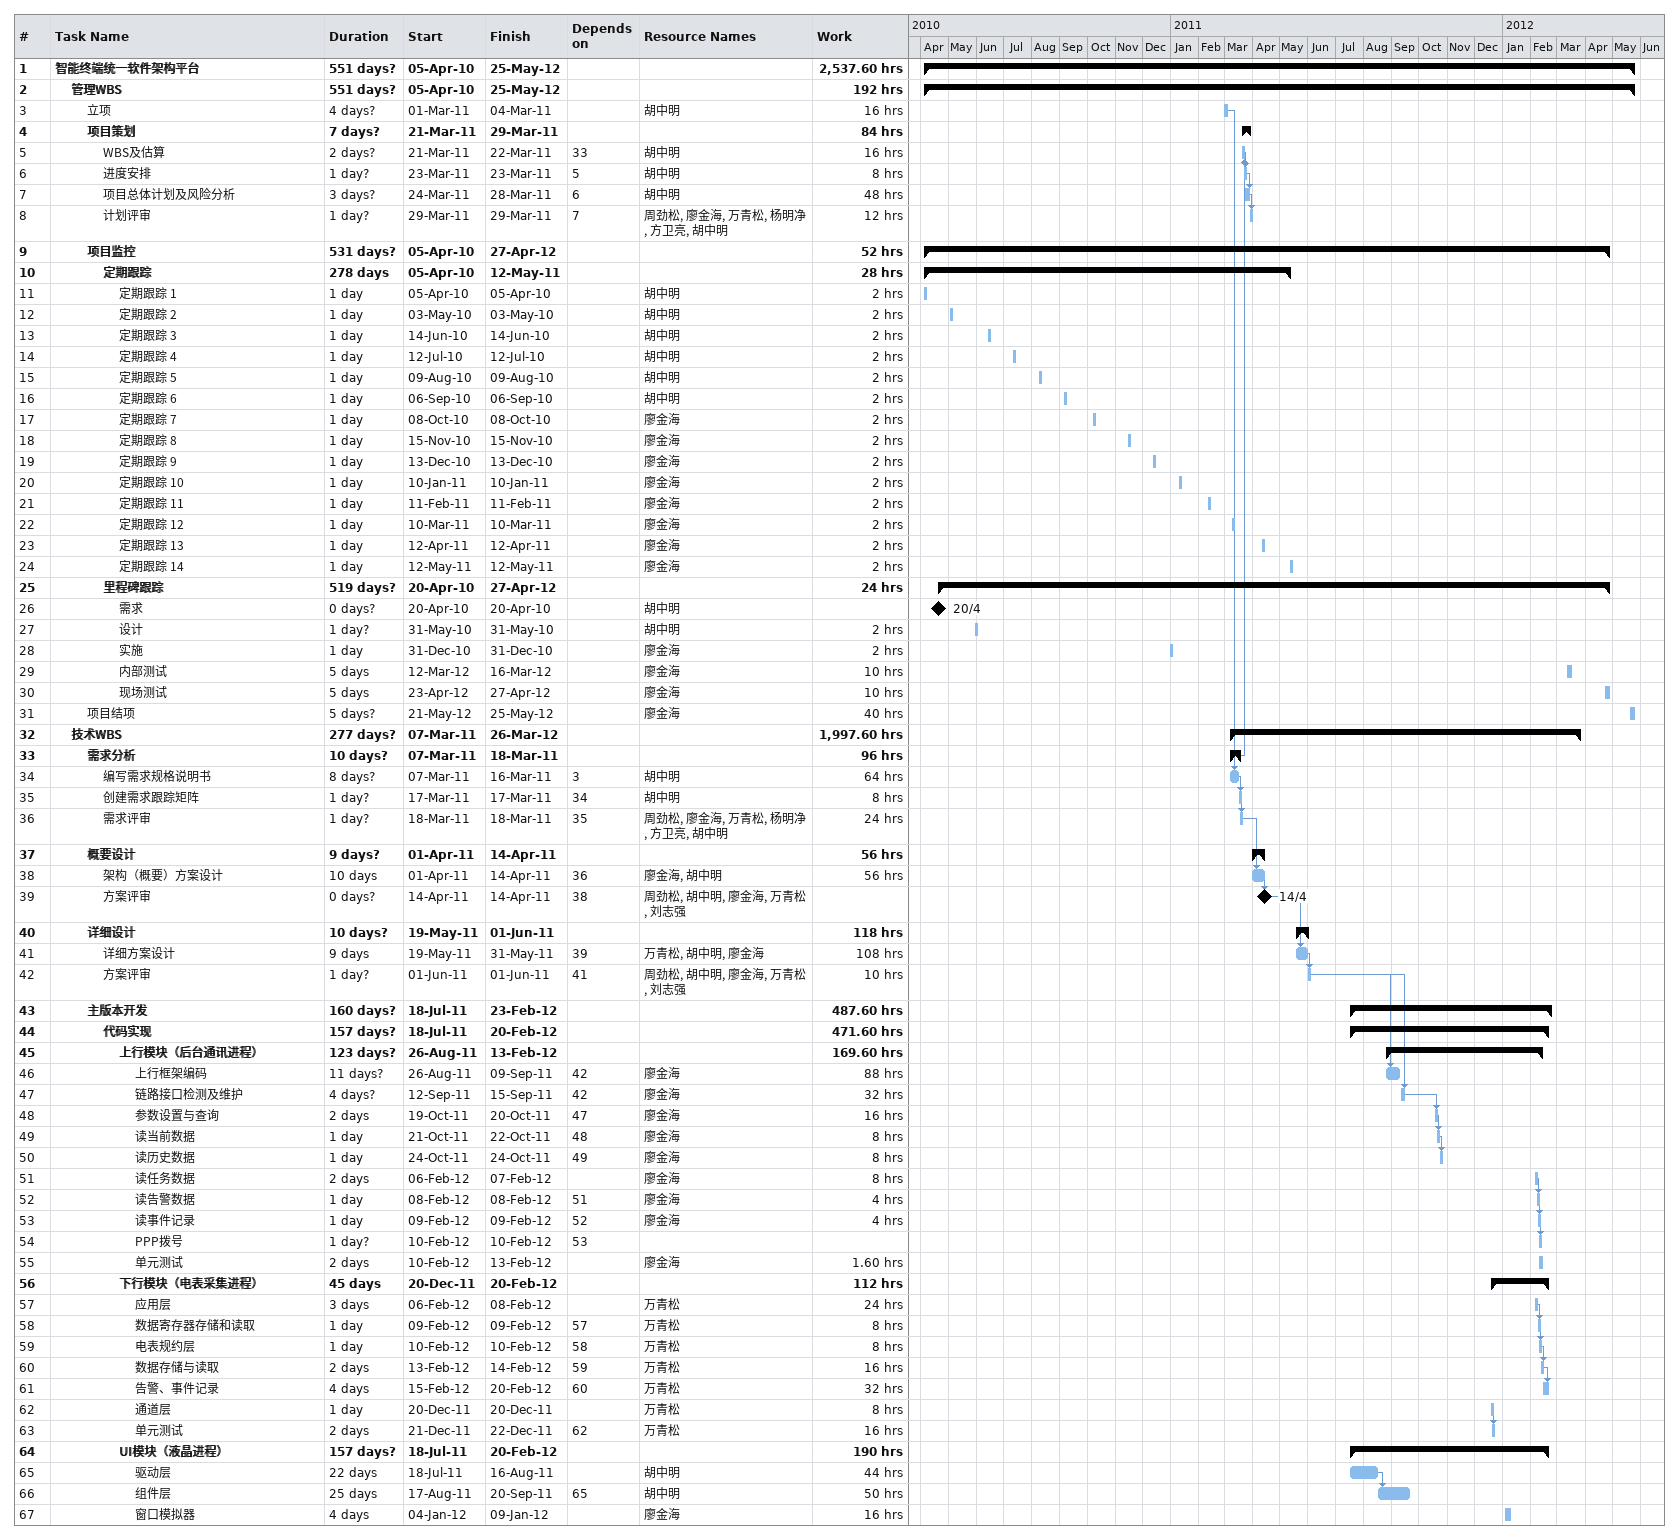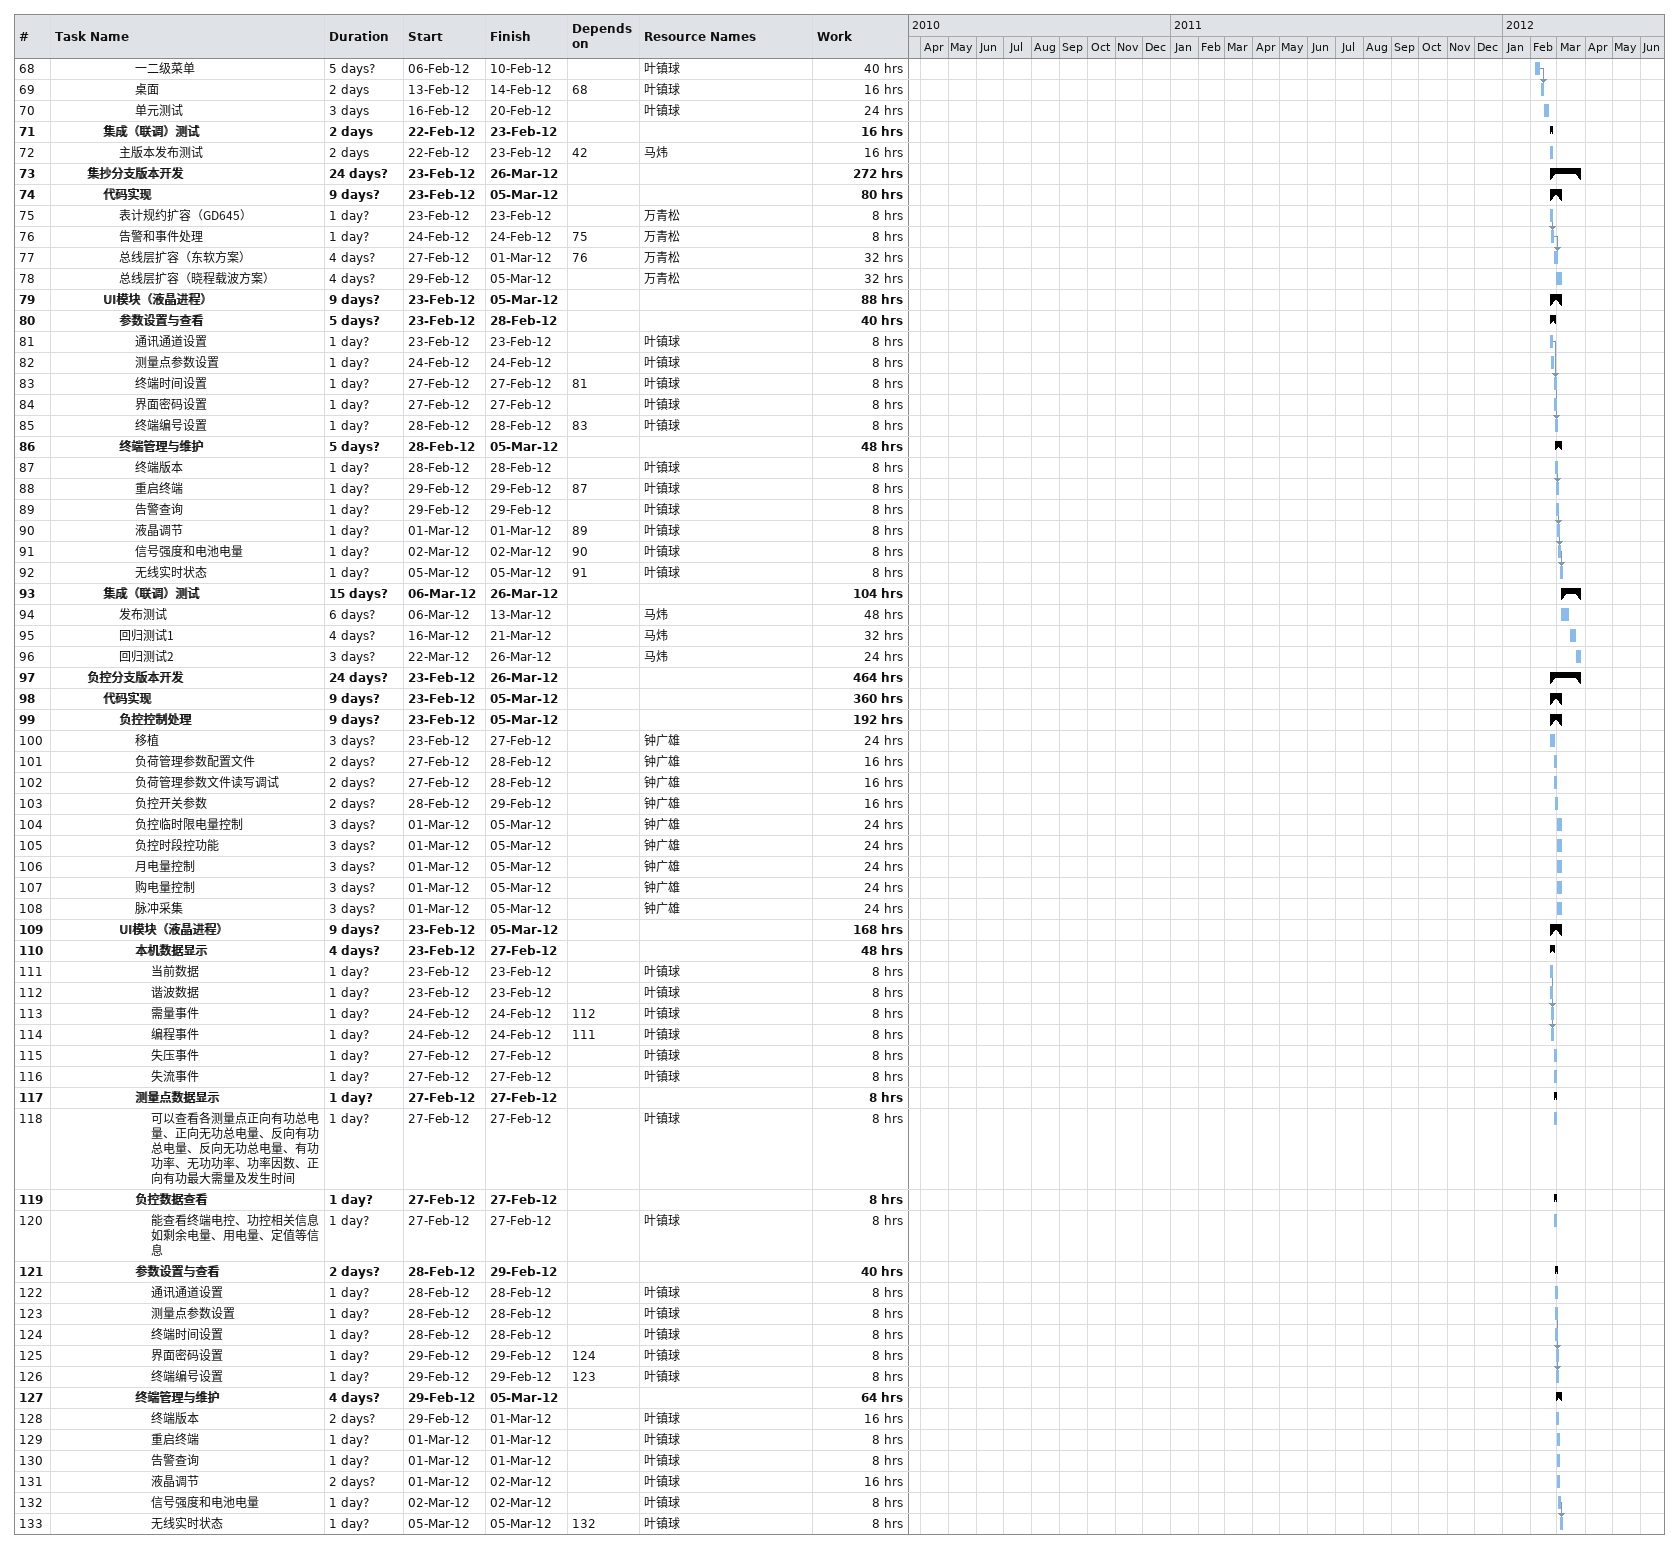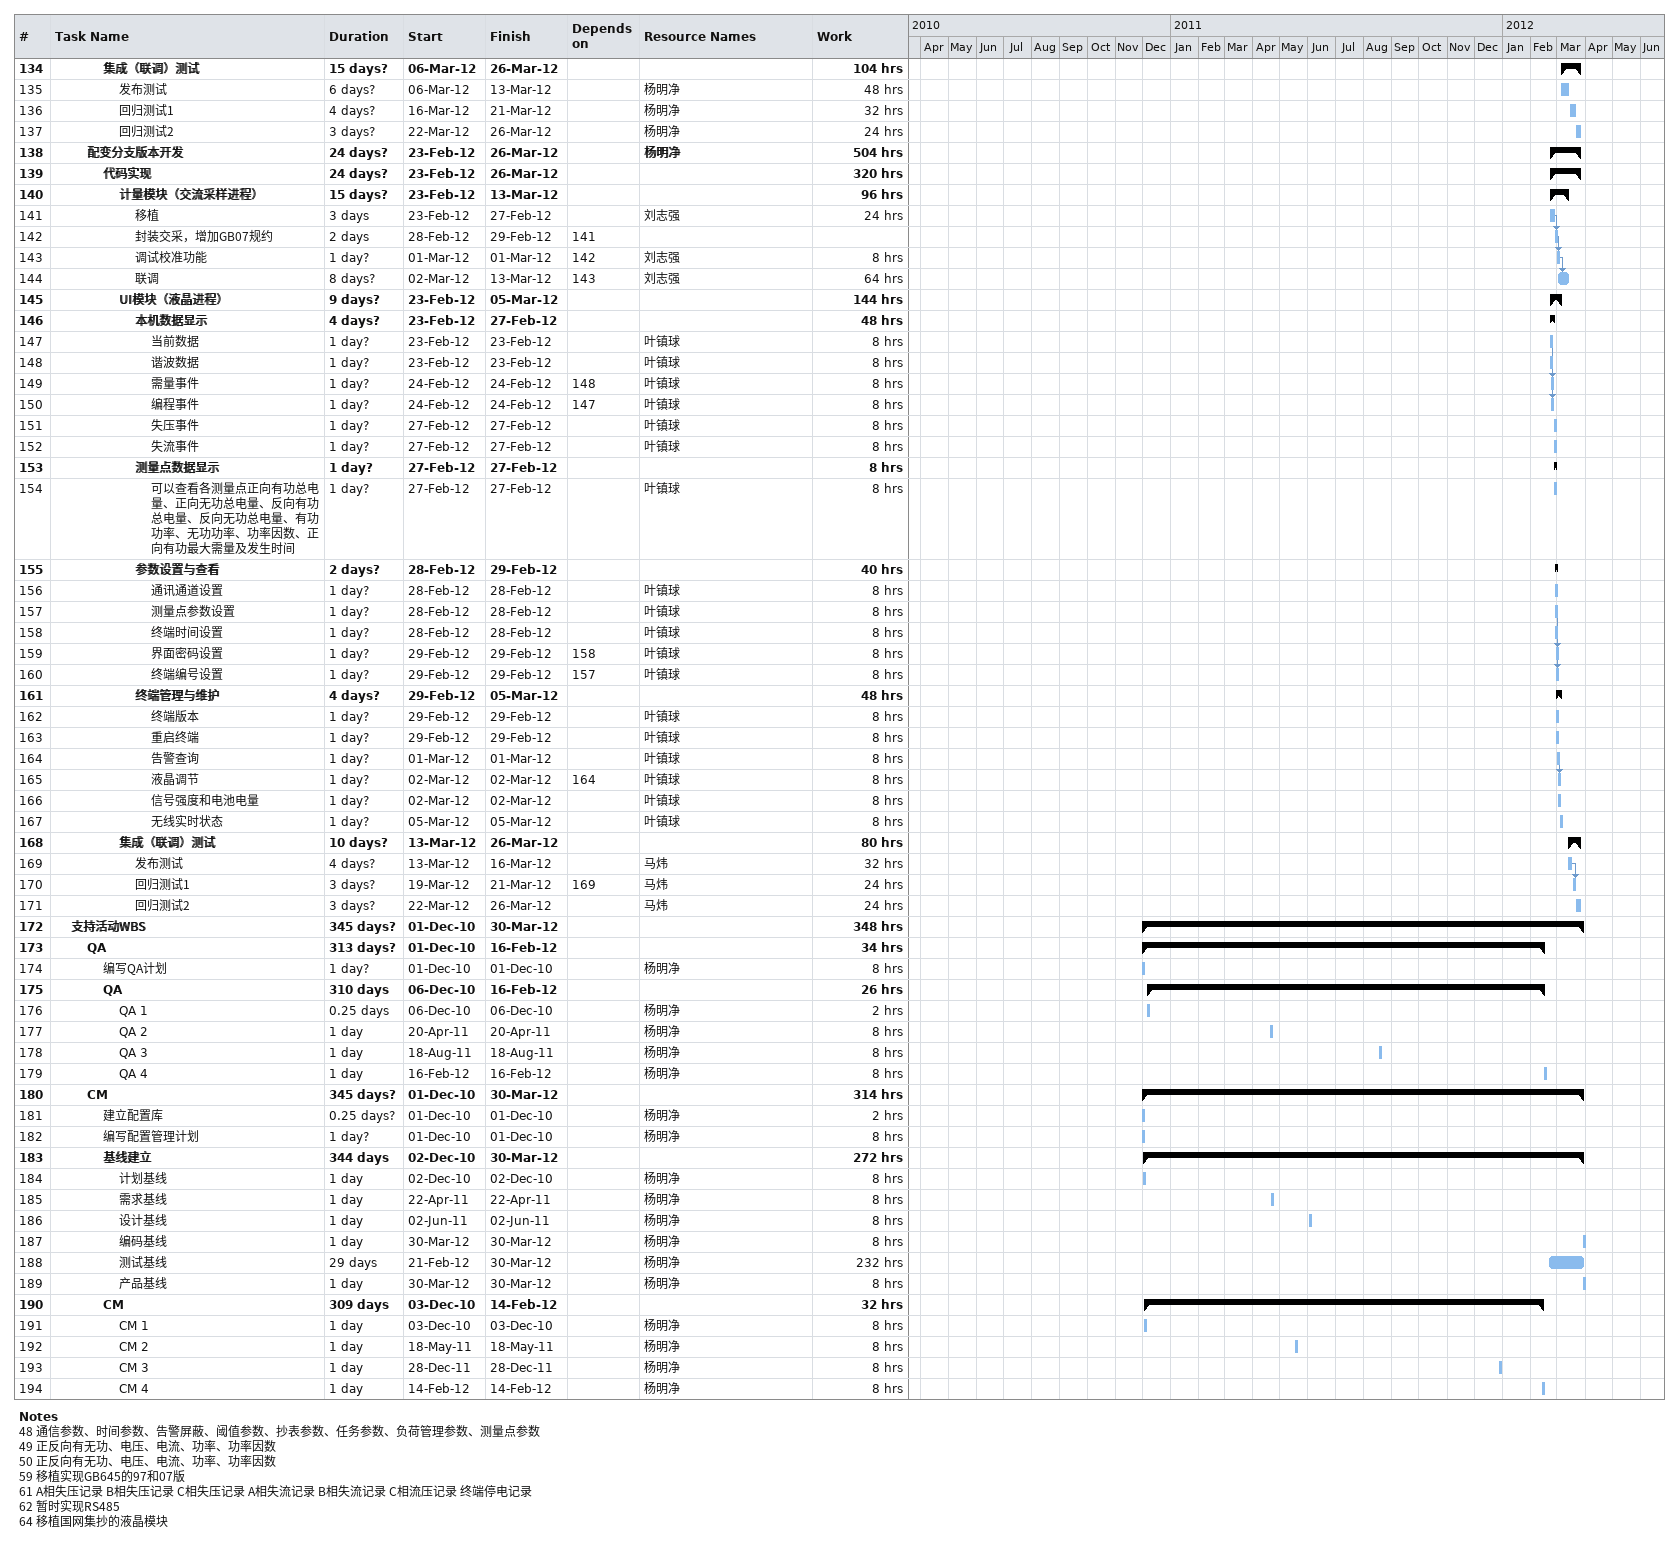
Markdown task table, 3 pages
| ID | Level | Task | Duration | Start | Finish | Predecessors | Resources | Work (h) |
|---|---|---|---|---|---|---|---|---|
| 1 | 1 | **智能终端统一软件架构平台** | 551d? | 2010-04-05 | 2012-05-25 |  |  | 2537.60 |
| 2 | 2 | **管理WBS** | 551d? | 2010-04-05 | 2012-05-25 |  |  | 192 |
| 3 | 3 | 立项 | 4d? | 2011-03-01 | 2011-03-04 |  | 胡中明 | 16 |
| 4 | 3 | **项目策划** | 7d? | 2011-03-21 | 2011-03-29 |  |  | 84 |
| 5 | 4 | WBS及估算 | 2d? | 2011-03-21 | 2011-03-22 | 33 | 胡中明 | 16 |
| 6 | 4 | 进度安排 | 1d? | 2011-03-23 | 2011-03-23 | 5 | 胡中明 | 8 |
| 7 | 4 | 项目总体计划及风险分析 | 3d? | 2011-03-24 | 2011-03-28 | 6 | 胡中明 | 48 |
| 8 | 4 | 计划评审 | 1d? | 2011-03-29 | 2011-03-29 | 7 | 周劲松, 廖金海, 万青松, 杨明净, 方卫亮, 胡中明 | 12 |
| 9 | 3 | **项目监控** | 531d? | 2010-04-05 | 2012-04-27 |  |  | 52 |
| 10 | 4 | **定期跟踪** | 278d | 2010-04-05 | 2011-05-12 |  |  | 28 |
| 11 | 5 | 定期跟踪 1 | 1d | 2010-04-05 | 2010-04-05 |  | 胡中明 | 2 |
| 12 | 5 | 定期跟踪 2 | 1d | 2010-05-03 | 2010-05-03 |  | 胡中明 | 2 |
| 13 | 5 | 定期跟踪 3 | 1d | 2010-06-14 | 2010-06-14 |  | 胡中明 | 2 |
| 14 | 5 | 定期跟踪 4 | 1d | 2010-07-12 | 2010-07-12 |  | 胡中明 | 2 |
| 15 | 5 | 定期跟踪 5 | 1d | 2010-08-09 | 2010-08-09 |  | 胡中明 | 2 |
| 16 | 5 | 定期跟踪 6 | 1d | 2010-09-06 | 2010-09-06 |  | 胡中明 | 2 |
| 17 | 5 | 定期跟踪 7 | 1d | 2010-10-08 | 2010-10-08 |  | 廖金海 | 2 |
| 18 | 5 | 定期跟踪 8 | 1d | 2010-11-15 | 2010-11-15 |  | 廖金海 | 2 |
| 19 | 5 | 定期跟踪 9 | 1d | 2010-12-13 | 2010-12-13 |  | 廖金海 | 2 |
| 20 | 5 | 定期跟踪 10 | 1d | 2011-01-10 | 2011-01-10 |  | 廖金海 | 2 |
| 21 | 5 | 定期跟踪 11 | 1d | 2011-02-11 | 2011-02-11 |  | 廖金海 | 2 |
| 22 | 5 | 定期跟踪 12 | 1d | 2011-03-10 | 2011-03-10 |  | 廖金海 | 2 |
| 23 | 5 | 定期跟踪 13 | 1d | 2011-04-12 | 2011-04-12 |  | 廖金海 | 2 |
| 24 | 5 | 定期跟踪 14 | 1d | 2011-05-12 | 2011-05-12 |  | 廖金海 | 2 |
| 25 | 4 | **里程碑跟踪** | 519d? | 2010-04-20 | 2012-04-27 |  |  | 24 |
| 26 | 5 | 需求 | 0d? | 2010-04-20 | 2010-04-20 |  | 胡中明 |  |
| 27 | 5 | 设计 | 1d? | 2010-05-31 | 2010-05-31 |  | 胡中明 | 2 |
| 28 | 5 | 实施 | 1d | 2010-12-31 | 2010-12-31 |  | 廖金海 | 2 |
| 29 | 5 | 内部测试 | 5d | 2012-03-12 | 2012-03-16 |  | 廖金海 | 10 |
| 30 | 5 | 现场测试 | 5d | 2012-04-23 | 2012-04-27 |  | 廖金海 | 10 |
| 31 | 3 | 项目结项 | 5d? | 2012-05-21 | 2012-05-25 |  | 廖金海 | 40 |
| 32 | 2 | **技术WBS** | 277d? | 2011-03-07 | 2012-03-26 |  |  | 1997.60 |
| 33 | 3 | **需求分析** | 10d? | 2011-03-07 | 2011-03-18 |  |  | 96 |
| 34 | 4 | 编写需求规格说明书 | 8d? | 2011-03-07 | 2011-03-16 | 3 | 胡中明 | 64 |
| 35 | 4 | 创建需求跟踪矩阵 | 1d? | 2011-03-17 | 2011-03-17 | 34 | 胡中明 | 8 |
| 36 | 4 | 需求评审 | 1d? | 2011-03-18 | 2011-03-18 | 35 | 周劲松, 廖金海, 万青松, 杨明净, 方卫亮, 胡中明 | 24 |
| 37 | 3 | **概要设计** | 9d? | 2011-04-01 | 2011-04-14 |  |  | 56 |
| 38 | 4 | 架构（概要）方案设计 | 10d | 2011-04-01 | 2011-04-14 | 36 | 廖金海, 胡中明 | 56 |
| 39 | 4 | 方案评审 | 0d? | 2011-04-14 | 2011-04-14 | 38 | 周劲松, 胡中明, 廖金海, 万青松, 刘志强 |  |
| 40 | 3 | **详细设计** | 10d? | 2011-05-19 | 2011-06-01 |  |  | 118 |
| 41 | 4 | 详细方案设计 | 9d | 2011-05-19 | 2011-05-31 | 39 | 万青松, 胡中明, 廖金海 | 108 |
| 42 | 4 | 方案评审 | 1d? | 2011-06-01 | 2011-06-01 | 41 | 周劲松, 胡中明, 廖金海, 万青松, 刘志强 | 10 |
| 43 | 3 | **主版本开发** | 160d? | 2011-07-18 | 2012-02-23 |  |  | 487.60 |
| 44 | 4 | **代码实现** | 157d? | 2011-07-18 | 2012-02-20 |  |  | 471.60 |
| 45 | 5 | **上行模块（后台通讯进程）** | 123d? | 2011-08-26 | 2012-02-13 |  |  | 169.60 |
| 46 | 6 | 上行框架编码 | 11d? | 2011-08-26 | 2011-09-09 | 42 | 廖金海 | 88 |
| 47 | 6 | 链路接口检测及维护 | 4d? | 2011-09-12 | 2011-09-15 | 42 | 廖金海 | 32 |
| 48 | 6 | 参数设置与查询 | 2d | 2011-10-19 | 2011-10-20 | 47 | 廖金海 | 16 |
| 49 | 6 | 读当前数据 | 1d | 2011-10-21 | 2011-10-22 | 48 | 廖金海 | 8 |
| 50 | 6 | 读历史数据 | 1d | 2011-10-24 | 2011-10-24 | 49 | 廖金海 | 8 |
| 51 | 6 | 读任务数据 | 2d | 2012-02-06 | 2012-02-07 |  | 廖金海 | 8 |
| 52 | 6 | 读告警数据 | 1d | 2012-02-08 | 2012-02-08 | 51 | 廖金海 | 4 |
| 53 | 6 | 读事件记录 | 1d | 2012-02-09 | 2012-02-09 | 52 | 廖金海 | 4 |
| 54 | 6 | PPP拨号 | 1d? | 2012-02-10 | 2012-02-10 | 53 |  |  |
| 55 | 6 | 单元测试 | 2d | 2012-02-10 | 2012-02-13 |  | 廖金海 | 1.60 |
| 56 | 5 | **下行模块（电表采集进程）** | 45d | 2011-12-20 | 2012-02-20 |  |  | 112 |
| 57 | 6 | 应用层 | 3d | 2012-02-06 | 2012-02-08 |  | 万青松 | 24 |
| 58 | 6 | 数据寄存器存储和读取 | 1d | 2012-02-09 | 2012-02-09 | 57 | 万青松 | 8 |
| 59 | 6 | 电表规约层 | 1d | 2012-02-10 | 2012-02-10 | 58 | 万青松 | 8 |
| 60 | 6 | 数据存储与读取 | 2d | 2012-02-13 | 2012-02-14 | 59 | 万青松 | 16 |
| 61 | 6 | 告警、事件记录 | 4d | 2012-02-15 | 2012-02-20 | 60 | 万青松 | 32 |
| 62 | 6 | 通道层 | 1d | 2011-12-20 | 2011-12-20 |  | 万青松 | 8 |
| 63 | 6 | 单元测试 | 2d | 2011-12-21 | 2011-12-22 | 62 | 万青松 | 16 |
| 64 | 5 | **UI模块（液晶进程）** | 157d? | 2011-07-18 | 2012-02-20 |  |  | 190 |
| 65 | 6 | 驱动层 | 22d | 2011-07-18 | 2011-08-16 |  | 胡中明 | 44 |
| 66 | 6 | 组件层 | 25d | 2011-08-17 | 2011-09-20 | 65 | 胡中明 | 50 |
| 67 | 6 | 窗口模拟器 | 4d | 2012-01-04 | 2012-01-09 |  | 廖金海 | 16 |
| 68 | 6 | 一二级菜单 | 5d? | 2012-02-06 | 2012-02-10 |  | 叶镇球 | 40 |
| 69 | 6 | 桌面 | 2d | 2012-02-13 | 2012-02-14 | 68 | 叶镇球 | 16 |
| 70 | 6 | 单元测试 | 3d | 2012-02-16 | 2012-02-20 |  | 叶镇球 | 24 |
| 71 | 4 | **集成（联调）测试** | 2d | 2012-02-22 | 2012-02-23 |  |  | 16 |
| 72 | 5 | 主版本发布测试 | 2d | 2012-02-22 | 2012-02-23 | 42 | 马炜 | 16 |
| 73 | 3 | **集抄分支版本开发** | 24d? | 2012-02-23 | 2012-03-26 |  |  | 272 |
| 74 | 4 | **代码实现** | 9d? | 2012-02-23 | 2012-03-05 |  |  | 80 |
| 75 | 5 | 表计规约扩容（GD645） | 1d? | 2012-02-23 | 2012-02-23 |  | 万青松 | 8 |
| 76 | 5 | 告警和事件处理 | 1d? | 2012-02-24 | 2012-02-24 | 75 | 万青松 | 8 |
| 77 | 5 | 总线层扩容（东软方案） | 4d? | 2012-02-27 | 2012-03-01 | 76 | 万青松 | 32 |
| 78 | 5 | 总线层扩容（晓程载波方案） | 4d? | 2012-02-29 | 2012-03-05 |  | 万青松 | 32 |
| 79 | 4 | **UI模块（液晶进程）** | 9d? | 2012-02-23 | 2012-03-05 |  |  | 88 |
| 80 | 5 | **参数设置与查看** | 5d? | 2012-02-23 | 2012-02-28 |  |  | 40 |
| 81 | 6 | 通讯通道设置 | 1d? | 2012-02-23 | 2012-02-23 |  | 叶镇球 | 8 |
| 82 | 6 | 测量点参数设置 | 1d? | 2012-02-24 | 2012-02-24 |  | 叶镇球 | 8 |
| 83 | 6 | 终端时间设置 | 1d? | 2012-02-27 | 2012-02-27 | 81 | 叶镇球 | 8 |
| 84 | 6 | 界面密码设置 | 1d? | 2012-02-27 | 2012-02-27 |  | 叶镇球 | 8 |
| 85 | 6 | 终端编号设置 | 1d? | 2012-02-28 | 2012-02-28 | 83 | 叶镇球 | 8 |
| 86 | 5 | **终端管理与维护** | 5d? | 2012-02-28 | 2012-03-05 |  |  | 48 |
| 87 | 6 | 终端版本 | 1d? | 2012-02-28 | 2012-02-28 |  | 叶镇球 | 8 |
| 88 | 6 | 重启终端 | 1d? | 2012-02-29 | 2012-02-29 | 87 | 叶镇球 | 8 |
| 89 | 6 | 告警查询 | 1d? | 2012-02-29 | 2012-02-29 |  | 叶镇球 | 8 |
| 90 | 6 | 液晶调节 | 1d? | 2012-03-01 | 2012-03-01 | 89 | 叶镇球 | 8 |
| 91 | 6 | 信号强度和电池电量 | 1d? | 2012-03-02 | 2012-03-02 | 90 | 叶镇球 | 8 |
| 92 | 6 | 无线实时状态 | 1d? | 2012-03-05 | 2012-03-05 | 91 | 叶镇球 | 8 |
| 93 | 4 | **集成（联调）测试** | 15d? | 2012-03-06 | 2012-03-26 |  |  | 104 |
| 94 | 5 | 发布测试 | 6d? | 2012-03-06 | 2012-03-13 |  | 马炜 | 48 |
| 95 | 5 | 回归测试1 | 4d? | 2012-03-16 | 2012-03-21 |  | 马炜 | 32 |
| 96 | 5 | 回归测试2 | 3d? | 2012-03-22 | 2012-03-26 |  | 马炜 | 24 |
| 97 | 3 | **负控分支版本开发** | 24d? | 2012-02-23 | 2012-03-26 |  |  | 464 |
| 98 | 4 | **代码实现** | 9d? | 2012-02-23 | 2012-03-05 |  |  | 360 |
| 99 | 5 | **负控控制处理** | 9d? | 2012-02-23 | 2012-03-05 |  |  | 192 |
| 100 | 6 | 移植 | 3d? | 2012-02-23 | 2012-02-27 |  | 钟广雄 | 24 |
| 101 | 6 | 负荷管理参数配置文件 | 2d? | 2012-02-27 | 2012-02-28 |  | 钟广雄 | 16 |
| 102 | 6 | 负荷管理参数文件读写调试 | 2d? | 2012-02-27 | 2012-02-28 |  | 钟广雄 | 16 |
| 103 | 6 | 负控开关参数 | 2d? | 2012-02-28 | 2012-02-29 |  | 钟广雄 | 16 |
| 104 | 6 | 负控临时限电量控制 | 3d? | 2012-03-01 | 2012-03-05 |  | 钟广雄 | 24 |
| 105 | 6 | 负控时段控功能 | 3d? | 2012-03-01 | 2012-03-05 |  | 钟广雄 | 24 |
| 106 | 6 | 月电量控制 | 3d? | 2012-03-01 | 2012-03-05 |  | 钟广雄 | 24 |
| 107 | 6 | 购电量控制 | 3d? | 2012-03-01 | 2012-03-05 |  | 钟广雄 | 24 |
| 108 | 6 | 脉冲采集 | 3d? | 2012-03-01 | 2012-03-05 |  | 钟广雄 | 24 |
| 109 | 5 | **UI模块（液晶进程）** | 9d? | 2012-02-23 | 2012-03-05 |  |  | 168 |
| 110 | 6 | **本机数据显示** | 4d? | 2012-02-23 | 2012-02-27 |  |  | 48 |
| 111 | 7 | 当前数据 | 1d? | 2012-02-23 | 2012-02-23 |  | 叶镇球 | 8 |
| 112 | 7 | 谐波数据 | 1d? | 2012-02-23 | 2012-02-23 |  | 叶镇球 | 8 |
| 113 | 7 | 需量事件 | 1d? | 2012-02-24 | 2012-02-24 | 112 | 叶镇球 | 8 |
| 114 | 7 | 编程事件 | 1d? | 2012-02-24 | 2012-02-24 | 111 | 叶镇球 | 8 |
| 115 | 7 | 失压事件 | 1d? | 2012-02-27 | 2012-02-27 |  | 叶镇球 | 8 |
| 116 | 7 | 失流事件 | 1d? | 2012-02-27 | 2012-02-27 |  | 叶镇球 | 8 |
| 117 | 6 | **测量点数据显示** | 1d? | 2012-02-27 | 2012-02-27 |  |  | 8 |
| 118 | 7 | 可以查看各测量点正向有功总电量、正向无功总电量、反向有功总电量、反向无功总电量、有功功率、无功功率、功率因数、正向有功最大需量及发生时间 | 1d? | 2012-02-27 | 2012-02-27 |  | 叶镇球 | 8 |
| 119 | 6 | **负控数据查看** | 1d? | 2012-02-27 | 2012-02-27 |  |  | 8 |
| 120 | 7 | 能查看终端电控、功控相关信息如剩余电量、用电量、定值等信息 | 1d? | 2012-02-27 | 2012-02-27 |  | 叶镇球 | 8 |
| 121 | 6 | **参数设置与查看** | 2d? | 2012-02-28 | 2012-02-29 |  |  | 40 |
| 122 | 7 | 通讯通道设置 | 1d? | 2012-02-28 | 2012-02-28 |  | 叶镇球 | 8 |
| 123 | 7 | 测量点参数设置 | 1d? | 2012-02-28 | 2012-02-28 |  | 叶镇球 | 8 |
| 124 | 7 | 终端时间设置 | 1d? | 2012-02-28 | 2012-02-28 |  | 叶镇球 | 8 |
| 125 | 7 | 界面密码设置 | 1d? | 2012-02-29 | 2012-02-29 | 124 | 叶镇球 | 8 |
| 126 | 7 | 终端编号设置 | 1d? | 2012-02-29 | 2012-02-29 | 123 | 叶镇球 | 8 |
| 127 | 6 | **终端管理与维护** | 4d? | 2012-02-29 | 2012-03-05 |  |  | 64 |
| 128 | 7 | 终端版本 | 2d? | 2012-02-29 | 2012-03-01 |  | 叶镇球 | 16 |
| 129 | 7 | 重启终端 | 1d? | 2012-03-01 | 2012-03-01 |  | 叶镇球 | 8 |
| 130 | 7 | 告警查询 | 1d? | 2012-03-01 | 2012-03-01 |  | 叶镇球 | 8 |
| 131 | 7 | 液晶调节 | 2d? | 2012-03-01 | 2012-03-02 |  | 叶镇球 | 16 |
| 132 | 7 | 信号强度和电池电量 | 1d? | 2012-03-02 | 2012-03-02 |  | 叶镇球 | 8 |
| 133 | 7 | 无线实时状态 | 1d? | 2012-03-05 | 2012-03-05 | 132 | 叶镇球 | 8 |
| 134 | 4 | **集成（联调）测试** | 15d? | 2012-03-06 | 2012-03-26 |  |  | 104 |
| 135 | 5 | 发布测试 | 6d? | 2012-03-06 | 2012-03-13 |  | 杨明净 | 48 |
| 136 | 5 | 回归测试1 | 4d? | 2012-03-16 | 2012-03-21 |  | 杨明净 | 32 |
| 137 | 5 | 回归测试2 | 3d? | 2012-03-22 | 2012-03-26 |  | 杨明净 | 24 |
| 138 | 3 | **配变分支版本开发** | 24d? | 2012-02-23 | 2012-03-26 |  | 杨明净 | 504 |
| 139 | 4 | **代码实现** | 24d? | 2012-02-23 | 2012-03-26 |  |  | 320 |
| 140 | 5 | **计量模块（交流采样进程）** | 15d? | 2012-02-23 | 2012-03-13 |  |  | 96 |
| 141 | 6 | 移植 | 3d | 2012-02-23 | 2012-02-27 |  | 刘志强 | 24 |
| 142 | 6 | 封装交采，增加GB07规约 | 2d | 2012-02-28 | 2012-02-29 | 141 |  |  |
| 143 | 6 | 调试校准功能 | 1d? | 2012-03-01 | 2012-03-01 | 142 | 刘志强 | 8 |
| 144 | 6 | 联调 | 8d? | 2012-03-02 | 2012-03-13 | 143 | 刘志强 | 64 |
| 145 | 5 | **UI模块（液晶进程）** | 9d? | 2012-02-23 | 2012-03-05 |  |  | 144 |
| 146 | 6 | **本机数据显示** | 4d? | 2012-02-23 | 2012-02-27 |  |  | 48 |
| 147 | 7 | 当前数据 | 1d? | 2012-02-23 | 2012-02-23 |  | 叶镇球 | 8 |
| 148 | 7 | 谐波数据 | 1d? | 2012-02-23 | 2012-02-23 |  | 叶镇球 | 8 |
| 149 | 7 | 需量事件 | 1d? | 2012-02-24 | 2012-02-24 | 148 | 叶镇球 | 8 |
| 150 | 7 | 编程事件 | 1d? | 2012-02-24 | 2012-02-24 | 147 | 叶镇球 | 8 |
| 151 | 7 | 失压事件 | 1d? | 2012-02-27 | 2012-02-27 |  | 叶镇球 | 8 |
| 152 | 7 | 失流事件 | 1d? | 2012-02-27 | 2012-02-27 |  | 叶镇球 | 8 |
| 153 | 6 | **测量点数据显示** | 1d? | 2012-02-27 | 2012-02-27 |  |  | 8 |
| 154 | 7 | 可以查看各测量点正向有功总电量、正向无功总电量、反向有功总电量、反向无功总电量、有功功率、无功功率、功率因数、正向有功最大需量及发生时间 | 1d? | 2012-02-27 | 2012-02-27 |  | 叶镇球 | 8 |
| 155 | 6 | **参数设置与查看** | 2d? | 2012-02-28 | 2012-02-29 |  |  | 40 |
| 156 | 7 | 通讯通道设置 | 1d? | 2012-02-28 | 2012-02-28 |  | 叶镇球 | 8 |
| 157 | 7 | 测量点参数设置 | 1d? | 2012-02-28 | 2012-02-28 |  | 叶镇球 | 8 |
| 158 | 7 | 终端时间设置 | 1d? | 2012-02-28 | 2012-02-28 |  | 叶镇球 | 8 |
| 159 | 7 | 界面密码设置 | 1d? | 2012-02-29 | 2012-02-29 | 158 | 叶镇球 | 8 |
| 160 | 7 | 终端编号设置 | 1d? | 2012-02-29 | 2012-02-29 | 157 | 叶镇球 | 8 |
| 161 | 6 | **终端管理与维护** | 4d? | 2012-02-29 | 2012-03-05 |  |  | 48 |
| 162 | 7 | 终端版本 | 1d? | 2012-02-29 | 2012-02-29 |  | 叶镇球 | 8 |
| 163 | 7 | 重启终端 | 1d? | 2012-02-29 | 2012-02-29 |  | 叶镇球 | 8 |
| 164 | 7 | 告警查询 | 1d? | 2012-03-01 | 2012-03-01 |  | 叶镇球 | 8 |
| 165 | 7 | 液晶调节 | 1d? | 2012-03-02 | 2012-03-02 | 164 | 叶镇球 | 8 |
| 166 | 7 | 信号强度和电池电量 | 1d? | 2012-03-02 | 2012-03-02 |  | 叶镇球 | 8 |
| 167 | 7 | 无线实时状态 | 1d? | 2012-03-05 | 2012-03-05 |  | 叶镇球 | 8 |
| 168 | 5 | **集成（联调）测试** | 10d? | 2012-03-13 | 2012-03-26 |  |  | 80 |
| 169 | 6 | 发布测试 | 4d? | 2012-03-13 | 2012-03-16 |  | 马炜 | 32 |
| 170 | 6 | 回归测试1 | 3d? | 2012-03-19 | 2012-03-21 | 169 | 马炜 | 24 |
| 171 | 6 | 回归测试2 | 3d? | 2012-03-22 | 2012-03-26 |  | 马炜 | 24 |
| 172 | 2 | **支持活动WBS** | 345d? | 2010-12-01 | 2012-03-30 |  |  | 348 |
| 173 | 3 | **QA** | 313d? | 2010-12-01 | 2012-02-16 |  |  | 34 |
| 174 | 4 | 编写QA计划 | 1d? | 2010-12-01 | 2010-12-01 |  | 杨明净 | 8 |
| 175 | 4 | **QA** | 310d | 2010-12-06 | 2012-02-16 |  |  | 26 |
| 176 | 5 | QA 1 | 0.25d | 2010-12-06 | 2010-12-06 |  | 杨明净 | 2 |
| 177 | 5 | QA 2 | 1d | 2011-04-20 | 2011-04-20 |  | 杨明净 | 8 |
| 178 | 5 | QA 3 | 1d | 2011-08-18 | 2011-08-18 |  | 杨明净 | 8 |
| 179 | 5 | QA 4 | 1d | 2012-02-16 | 2012-02-16 |  | 杨明净 | 8 |
| 180 | 3 | **CM** | 345d? | 2010-12-01 | 2012-03-30 |  |  | 314 |
| 181 | 4 | 建立配置库 | 0.25d? | 2010-12-01 | 2010-12-01 |  | 杨明净 | 2 |
| 182 | 4 | 编写配置管理计划 | 1d? | 2010-12-01 | 2010-12-01 |  | 杨明净 | 8 |
| 183 | 4 | **基线建立** | 344d | 2010-12-02 | 2012-03-30 |  |  | 272 |
| 184 | 5 | 计划基线 | 1d | 2010-12-02 | 2010-12-02 |  | 杨明净 | 8 |
| 185 | 5 | 需求基线 | 1d | 2011-04-22 | 2011-04-22 |  | 杨明净 | 8 |
| 186 | 5 | 设计基线 | 1d | 2011-06-02 | 2011-06-02 |  | 杨明净 | 8 |
| 187 | 5 | 编码基线 | 1d | 2012-03-30 | 2012-03-30 |  | 杨明净 | 8 |
| 188 | 5 | 测试基线 | 29d | 2012-02-21 | 2012-03-30 |  | 杨明净 | 232 |
| 189 | 5 | 产品基线 | 1d | 2012-03-30 | 2012-03-30 |  | 杨明净 | 8 |
| 190 | 4 | **CM** | 309d | 2010-12-03 | 2012-02-14 |  |  | 32 |
| 191 | 5 | CM 1 | 1d | 2010-12-03 | 2010-12-03 |  | 杨明净 | 8 |
| 192 | 5 | CM 2 | 1d | 2011-05-18 | 2011-05-18 |  | 杨明净 | 8 |
| 193 | 5 | CM 3 | 1d | 2011-12-28 | 2011-12-28 |  | 杨明净 | 8 |
| 194 | 5 | CM 4 | 1d | 2012-02-14 | 2012-02-14 |  | 杨明净 | 8 |

Notes
- 48: 通信参数、时间参数、告警屏蔽、阈值参数、抄表参数、任务参数、负荷管理参数、测量点参数
- 49: 正反向有无功、电压、电流、功率、功率因数
- 50: 正反向有无功、电压、电流、功率、功率因数
- 59: 移植实现GB645的97和07版
- 61: A相失压记录 B相失压记录 C相失压记录 A相失流记录 B相失流记录 C相流压记录 终端停电记录
- 62: 暂时实现RS485
- 64: 移植国网集抄的液晶模块
